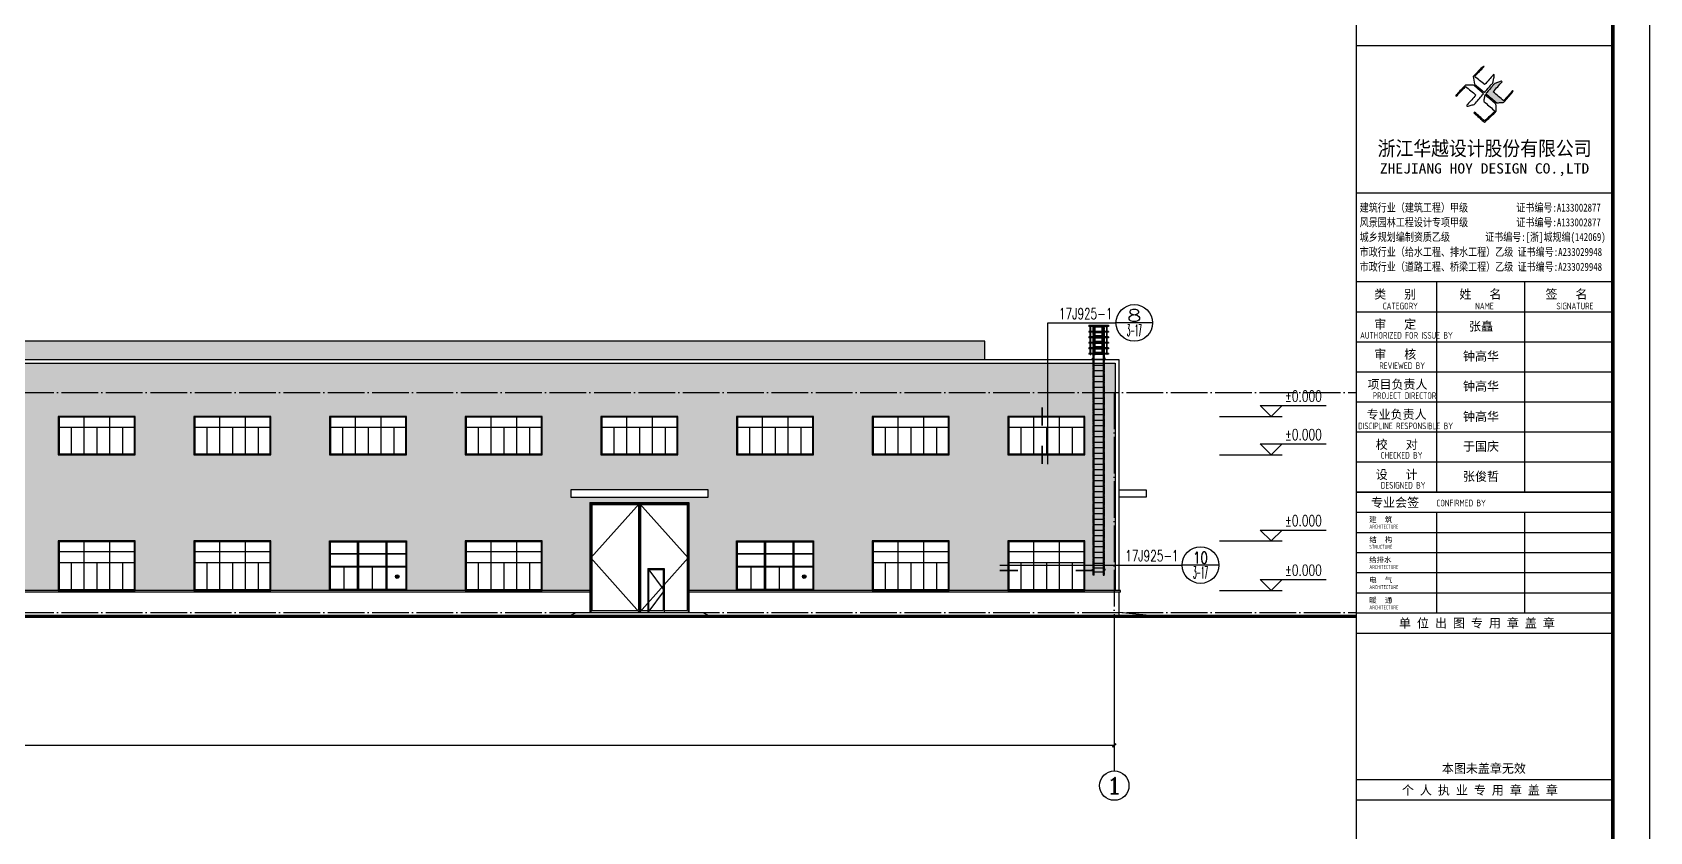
# Model space of a CAD drawing. Extents: x 13898408 to 14113608, y -853943 to -68012.
# Drawn here: x 14020392 to 14108608, y -667817 to -624198 of the extents above; entities that cross this region are included whole.
import ezdxf
from ezdxf.enums import TextEntityAlignment as Align

# ---------------------------------------------------------------- set-up
doc = ezdxf.new("R2010")
doc.units = 0
doc.header["$LTSCALE"] = 1000
doc.header["$MEASUREMENT"] = 0
doc.linetypes.add('DASHED', pattern=[0.75, 0.5, -0.25])
doc.linetypes.add('DOTE', pattern=[2.42, 2, -0.2, 0.02, -0.2])
for name, color, linetype in [('AXIS', 3, 'Continuous'), ('AXIS_TEXT', 7, 'Continuous'), ('DIM_IDEN', 3, 'Continuous'), ('DOTE', 1, 'DOTE'), ('PUB_DIM', 3, 'Continuous'), ('PUB_TEXT', 7, 'Continuous'), ('PUB_TITLE', 4, 'Continuous'), ('TK', 4, 'Continuous'), ('WINDOW', 4, 'Continuous'), ('填充', 251, 'Continuous')]:
    doc.layers.add(name, color=color, linetype=linetype)
doc.styles.add('-宋体', font='', dxfattribs={"width": 0.8})
doc.styles.add('_TCH_AXIS', font='COMPLEX', dxfattribs={"bigfont": 'GBCBIG'})
doc.styles.add('_TCH_DIM', font='SIMPLEX', dxfattribs={"bigfont": 'GBCBIG'})
doc.styles.add('_TCH_DIM_T3', font='SIMPLEX', dxfattribs={"width": 0.705882, "bigfont": 'GBCBIG'})
doc.styles.add('_TCH_LABEL', font='COMPLEX', dxfattribs={"bigfont": 'GBCBIG'})
doc.styles.add('COMPLEX', font='COMPLEX')
doc.styles.add('HT', font='simhei.ttf', dxfattribs={"width": 0.8})
doc.styles.add('TSSD_REIN', font='tssdeng.shx', dxfattribs={"width": 0.7, "bigfont": 'tssdchn.shx'})
doc.styles.add('图签宋体', font='', dxfattribs={"height": 300})
doc.styles.add('图签黑体', font='simhei.ttf', dxfattribs={"height": 550})
doc.styles.get('-宋体').set_extended_font_data('SimSun')
doc.styles.get('图签宋体').set_extended_font_data('NSimSun')
doc.dimstyles.new('_TCH_ARCH&&200', dxfattribs={"dimtxt": 595, "dimasz": 200, "dimexe": 500, "dimexo": 600, "dimgap": 252.5, "dimtad": 1, "dimdec": 0, "dimzin": 0, "dimdsep": 46, "dimtxsty": '_TCH_DIM_T3', "dimblk": 'ARCHTICK', "dimcen": 0.09, "dimclrt": 7, "dimazin": 2, "dimtfac": 1, "dimtdec": 0, "dimtix": 1, "dimtmove": 2, "dimatfit": 3, "dimfxl": 0, "dimtolj": 1, "dimtzin": 0, "dimarcsym": 0})

# ---------------------------------------------------------------- blocks, each defined once
blk = doc.blocks.new('A$C6FA958B4')
for p, q in [((-474, 38771), (4926, 38771)), ((-474, 38771), (-474, 32771)), ((4926, 38771), (4926, 32771))]:
    blk.add_line(p, q)
at = {"color": 4}
for p, q in [((-424, 38721), (4876, 38721)), ((-424, 38721), (-424, 32771)), ((-374, 38671), (2176, 38671)), ((-374, 38671), (-374, 32871)), ((2176, 38671), (2176, 32871)), ((2226, 38721), (2226, 32771)), ((2276, 38671), (2276, 35171)), ((2276, 38671), (4826, 38671)), ((4826, 38671), (4826, 32871)), ((4876, 38721), (4876, 32771)), ((2276, 35171), (2276, 32871)), ((2676, 35171), (3576, 35171)), ((2676, 35171), (2676, 32771)), ((2726, 35121), (3526, 35121)), ((2726, 35121), (2726, 32871)), ((3526, 35121), (3526, 32871)), ((3576, 35171), (3576, 32771)), ((-1224, 32771), (5676, 32771)), ((-374, 32871), (2176, 32871)), ((2276, 32871), (2676, 32871)), ((2726, 32871), (3226, 32871)), ((3226, 32871), (3526, 32871)), ((3576, 32871), (4826, 32871))]:
    blk.add_line(p, q, dxfattribs=at)
at = {"ltscale": 0.5}
blk.add_lwpolyline([(-1524, 39071), (5976, 39071), (5976, 39471), (-1524, 39471)], close=True, dxfattribs=at)
at = {"color": 4}
for points in [[(2226, 38721), (-424, 35746), (2226, 32771), (4876, 35746), (2226, 38721)], [(2676, 35171), (3576, 33971), (2676, 32771)]]:
    blk.add_lwpolyline(points, dxfattribs=at)
blk.add_lwpolyline([(-1524, 32621), (-1224, 32771), (5676, 32771), (5976, 32621)])
blk = doc.blocks.new('1111')
blk.add_lwpolyline([(-4200, 0), (0, 0), (0, -2700), (-4200, -2700)], close=True)
at = {"layer": 'WINDOW'}
for p, q in [((-4150, -600), (-50, -600)), ((-2800, -50), (-2800, -2650)), ((-1400, -50), (-1400, -2650)), ((-4150, -1200), (-50, -1200)), ((-3500, -1200), (-3500, -2650)), ((-2100, -1200), (-2100, -2650)), ((-700, -1200), (-700, -2650))]:
    blk.add_line(p, q, dxfattribs=at)
blk.add_lwpolyline([(-4150, -50), (-50, -50), (-50, -2650), (-4150, -2650)], close=True, dxfattribs=at)
blk = doc.blocks.new('222222')
blk.add_lwpolyline([(-4200, 0), (0, 0), (0, -2100), (-4200, -2100)], close=True)
at = {"layer": 'WINDOW'}
for p, q in [((-4150, -600), (-50, -600)), ((-3500, -600), (-3500, -2050)), ((-2800, -50), (-2800, -2050)), ((-2100, -600), (-2100, -2050)), ((-1400, -50), (-1400, -2050)), ((-700, -600), (-700, -2050))]:
    blk.add_line(p, q, dxfattribs=at)
blk.add_lwpolyline([(-4150, -50), (-50, -50), (-50, -2050), (-4150, -2050)], close=True, dxfattribs=at)
blk = doc.blocks.new('ewrtetretwet')
for p, q in [((13317798, -639983), (13318865, -639983)), ((13317798, -639983), (13317798, -640040)), ((13318865, -640040), (13317798, -640040)), ((13318865, -640315), (13317798, -640315)), ((13317798, -640315), (13317798, -640365)), ((13318865, -640365), (13317798, -640365)), ((13317867, -640315), (13317867, -640040)), ((13317867, -640615), (13317867, -640365)), ((13317897, -640315), (13317897, -640040)), ((13317897, -640615), (13317897, -640365)), ((13318024, -639983), (13318024, -641651)), ((13318081, -641651), (13318081, -639983)), ((13318113, -640315), (13318113, -640040)), ((13318113, -640615), (13318113, -640365)), ((13318143, -640315), (13318143, -640040)), ((13318143, -640615), (13318143, -640365)), ((13318520, -640315), (13318520, -640040)), ((13318520, -640615), (13318520, -640365)), ((13318550, -640315), (13318550, -640040)), ((13318550, -640615), (13318550, -640365)), ((13318581, -639983), (13318581, -641651)), ((13318638, -641651), (13318638, -639983)), ((13318766, -640315), (13318766, -640040)), ((13318766, -640615), (13318766, -640365)), ((13318796, -640315), (13318796, -640040)), ((13318796, -640615), (13318796, -640365)), ((13318865, -639983), (13318865, -640040)), ((13318865, -640315), (13318865, -640365)), ((13318865, -640615), (13317798, -640615)), ((13317798, -640615), (13317798, -640665)), ((13318865, -640665), (13317798, -640665)), ((13318865, -640915), (13317798, -640915)), ((13317798, -640915), (13317798, -640965)), ((13318865, -640965), (13317798, -640965)), ((13318865, -641215), (13317798, -641215)), ((13317798, -641215), (13317798, -641265)), ((13318865, -641265), (13317798, -641265)), ((13317867, -640915), (13317867, -640665)), ((13317867, -641215), (13317867, -640965)), ((13317867, -641515), (13317867, -641265)), ((13317897, -640915), (13317897, -640665)), ((13317897, -641215), (13317897, -640965)), ((13317897, -641515), (13317897, -641265)), ((13318113, -640915), (13318113, -640665)), ((13318113, -641215), (13318113, -640965)), ((13318113, -641515), (13318113, -641265)), ((13318143, -640915), (13318143, -640665)), ((13318143, -641215), (13318143, -640965)), ((13318143, -641515), (13318143, -641265)), ((13318520, -640915), (13318520, -640665)), ((13318520, -641215), (13318520, -640965)), ((13318520, -641515), (13318520, -641265)), ((13318550, -640915), (13318550, -640665)), ((13318550, -641215), (13318550, -640965)), ((13318550, -641515), (13318550, -641265)), ((13318766, -640915), (13318766, -640665)), ((13318766, -641215), (13318766, -640965)), ((13318766, -641515), (13318766, -641265)), ((13318796, -640915), (13318796, -640665)), ((13318796, -641215), (13318796, -640965)), ((13318796, -641515), (13318796, -641265)), ((13318865, -640615), (13318865, -640665)), ((13318865, -640915), (13318865, -640965)), ((13318865, -641215), (13318865, -641265)), ((13318865, -641515), (13317798, -641515)), ((13317798, -641515), (13317798, -641565)), ((13318865, -641565), (13317798, -641565)), ((13317867, -641583), (13317867, -641565)), ((13317867, -641583), (13317897, -641583)), ((13317897, -641583), (13317897, -641565)), ((13318024, -641651), (13318024, -653613)), ((13318081, -653614), (13318081, -641651)), ((13318113, -641583), (13318113, -641565)), ((13318113, -641583), (13318143, -641583)), ((13318143, -641583), (13318143, -641565)), ((13318520, -641583), (13318520, -641565)), ((13318550, -641583), (13318520, -641583)), ((13318550, -641583), (13318550, -641565)), ((13318581, -641651), (13318581, -653614)), ((13318638, -653613), (13318638, -641651)), ((13318766, -641583), (13318766, -641565)), ((13318796, -641583), (13318766, -641583)), ((13318796, -641583), (13318796, -641565)), ((13318865, -641515), (13318865, -641565)), ((13318081, -653614), (13318025, -653614)), ((13318581, -653614), (13318637, -653614))]:
    blk.add_line(p, q)
at = {"linetype": 'DASHED', "ltscale": 0.1}
for p, q in [((13317798, -639990), (13318865, -639990)), ((13318024, -640365), (13318024, -640615)), ((13318031, -641651), (13318031, -639983)), ((13318031, -640365), (13318031, -640615)), ((13318081, -640365), (13318081, -640615)), ((13318581, -640365), (13318581, -640615)), ((13318631, -639983), (13318631, -641651)), ((13318631, -640365), (13318631, -640615)), ((13318638, -640615), (13318638, -640365)), ((13318024, -640665), (13318024, -640915)), ((13318024, -640965), (13318024, -641215)), ((13318024, -641265), (13318024, -641515)), ((13318031, -640665), (13318031, -640915)), ((13318031, -640965), (13318031, -641215)), ((13318031, -641265), (13318031, -641515)), ((13318081, -640665), (13318081, -640915)), ((13318081, -640965), (13318081, -641215)), ((13318081, -641265), (13318081, -641515)), ((13318581, -640665), (13318581, -640915)), ((13318581, -640965), (13318581, -641215)), ((13318581, -641265), (13318581, -641515)), ((13318631, -640665), (13318631, -640915)), ((13318631, -640965), (13318631, -641215)), ((13318631, -641265), (13318631, -641515)), ((13318638, -640915), (13318638, -640665)), ((13318638, -641215), (13318638, -640965)), ((13318638, -641515), (13318638, -641265)), ((13318031, -653614), (13318031, -641651)), ((13318631, -641651), (13318631, -653614))]:
    blk.add_line(p, q, dxfattribs=at)
for points in [[(13317964, -640034), (13318007, -640034), (13318007, -640104)], [(13318581, -640084), (13318081, -640084)], [(13318581, -640384), (13318081, -640384)], [(13318697, -640034), (13318654, -640034), (13318654, -640104)], [(13318113, -640565), (13318081, -640565)], [(13318581, -640684), (13318081, -640684)], [(13318113, -640865), (13318081, -640865)], [(13318581, -640984), (13318081, -640984)], [(13318113, -641165), (13318081, -641165)], [(13318581, -641284), (13318081, -641284)], [(13318581, -640565), (13318550, -640565)], [(13318581, -640865), (13318550, -640865)], [(13318581, -641165), (13318550, -641165)], [(13317964, -641802), (13318007, -641802), (13318007, -641872)], [(13318113, -641465), (13318081, -641465)], [(13318581, -641584), (13318081, -641584)], [(13318581, -641584), (13318081, -641584)], [(13318581, -641852), (13318081, -641852)], [(13318581, -642172), (13318081, -642172)], [(13318581, -641465), (13318550, -641465)], [(13318697, -641802), (13318654, -641802), (13318654, -641872)], [(13318581, -642472), (13318081, -642472)], [(13318581, -642772), (13318081, -642772)], [(13318581, -643072), (13318081, -643072)], [(13318581, -643372), (13318081, -643372)], [(13318581, -643672), (13318081, -643672)], [(13318581, -643972), (13318081, -643972)], [(13318581, -644272), (13318081, -644272)], [(13318581, -644572), (13318081, -644572)], [(13318581, -644872), (13318081, -644872)], [(13318581, -645172), (13318081, -645172)], [(13318581, -645472), (13318081, -645472)], [(13318581, -645772), (13318081, -645772)], [(13318581, -646072), (13318081, -646072)], [(13318581, -646372), (13318081, -646372)], [(13318581, -646672), (13318081, -646672)], [(13318581, -646972), (13318081, -646972)], [(13318581, -647272), (13318081, -647272)], [(13318581, -647572), (13318081, -647572)], [(13318581, -647872), (13318081, -647872)], [(13318581, -648172), (13318081, -648172)], [(13318581, -648472), (13318081, -648472)], [(13318581, -648772), (13318081, -648772)], [(13318581, -649072), (13318081, -649072)], [(13318581, -649372), (13318081, -649372)], [(13318581, -649672), (13318081, -649672)], [(13318581, -649972), (13318081, -649972)], [(13318581, -650272), (13318081, -650272)], [(13318581, -650572), (13318081, -650572)], [(13318581, -650872), (13318081, -650872)], [(13318581, -651172), (13318081, -651172)], [(13318581, -651472), (13318081, -651472)], [(13318581, -651772), (13318081, -651772)], [(13318581, -652072), (13318081, -652072)], [(13318581, -652372), (13318081, -652372)], [(13318581, -652672), (13318081, -652672)], [(13317964, -653315), (13318007, -653315), (13318007, -653385)], [(13318581, -652972), (13318081, -652972)], [(13318581, -653231), (13318081, -653231)], [(13318581, -653452), (13318081, -653452)], [(13318697, -653315), (13318654, -653315), (13318654, -653385)]]:
    blk.add_lwpolyline(points)
for points in [[(13318520, -640565), (13318143, -640565)], [(13318520, -640865), (13318143, -640865)], [(13318520, -641165), (13318143, -641165)], [(13318520, -641465), (13318143, -641465)]]:
    blk.add_lwpolyline(points, dxfattribs=at)
for centre, start, end in [((13318025, -653613), 180, 270), ((13318637, -653613), 270, 0)]:
    blk.add_arc(centre, 1, start, end)
blk = doc.blocks.new('A$C053D6479')
at = {"layer": 'PUB_TITLE'}
h = blk.add_hatch(color=256, dxfattribs=at)
h.dxf.hatch_style = 1
edge = h.paths.add_edge_path()
edge.add_spline(control_points=[(1026, 827), (1105, 920), (1188, 1008), (1266, 1102)], knot_values=[13, 13, 13, 13, 14, 14, 14, 14], degree=3, periodic=0)
edge.add_spline(control_points=[(1266, 1102), (1258, 1111), (1249, 1119), (1239, 1116)], knot_values=[12, 12, 12, 12, 13, 13, 13, 13], degree=3, periodic=0)
edge.add_spline(control_points=[(1239, 1116), (1210, 1107), (1179, 1092), (1144, 1077)], knot_values=[11, 11, 11, 11, 12, 12, 12, 12], degree=3, periodic=0)
edge.add_spline(control_points=[(1144, 1077), (1109, 1063), (1069, 1053), (1047, 1038)], knot_values=[10, 10, 10, 10, 11, 11, 11, 11], degree=3, periodic=0)
edge.add_spline(control_points=[(1047, 1038), (1028, 1026), (1007, 992), (991, 972)], knot_values=[9, 9, 9, 9, 10, 10, 10, 10], degree=3, periodic=0)
edge.add_spline(control_points=[(991, 972), (942, 913), (899, 868), (849, 810)], knot_values=[8, 8, 8, 8, 9, 9, 9, 9], degree=3, periodic=0)
edge.add_spline(control_points=[(849, 810), (842, 801), (822, 776), (822, 775)], knot_values=[7, 7, 7, 7, 8, 8, 8, 8], degree=3, periodic=0)
edge.add_spline(control_points=[(822, 775), (823, 771), (848, 752), (859, 744)], knot_values=[6, 6, 6, 6, 7, 7, 7, 7], degree=3, periodic=0)
edge.add_spline(control_points=[(859, 744), (949, 670), (1035, 592), (1122, 521)], knot_values=[5, 5, 5, 5, 6, 6, 6, 6], degree=3, periodic=0)
edge.add_spline(control_points=[(1122, 521), (1153, 527), (1185, 530), (1217, 533)], knot_values=[4, 4, 4, 4, 5, 5, 5, 5], degree=3, periodic=0)
edge.add_spline(control_points=[(1217, 533), (1246, 535), (1293, 532), (1316, 542)], knot_values=[3, 3, 3, 3, 4, 4, 4, 4], degree=3, periodic=0)
edge.add_spline(control_points=[(1316, 542), (1327, 547), (1338, 565), (1349, 579)], knot_values=[2, 2, 2, 2, 3, 3, 3, 3], degree=3, periodic=0)
edge.add_spline(control_points=[(1349, 579), (1423, 670), (1507, 759), (1572, 848)], knot_values=[1, 1, 1, 1, 2, 2, 2, 2], degree=3, periodic=0)
edge.add_spline(control_points=[(1572, 848), (1564, 852), (1561, 861), (1551, 862)], knot_values=[0, 0, 0, 0, 1, 1, 1, 1], degree=3, periodic=0)
edge.add_spline(control_points=[(1551, 862), (1469, 769), (1393, 671), (1310, 579)], knot_values=[15, 15, 15, 15, 16, 16, 16, 16], degree=3, periodic=0)
edge.add_spline(control_points=[(1310, 579), (1216, 662), (1118, 742), (1026, 827)], knot_values=[14, 14, 14, 14, 15, 15, 15, 15], degree=3, periodic=0)
at = {"layer": 'TK'}
for points, knots in [([(1031, 1298), (1066, 1286), (1054, 1262), (1045, 1224), (1036, 1188), (1031, 1158), (1024, 1121), (1020, 1104), (1017, 1085), (1012, 1071), (1004, 1052), (976, 1026), (956, 1003), (906, 946), (866, 899), (814, 839), (806, 829), (789, 806), (787, 806), (777, 804), (728, 856), (719, 864), (651, 922), (580, 978), (514, 1036), (509, 1106), (488, 1176), (479, 1247), (570, 1343), (663, 1436), (758, 1526), (764, 1523), (768, 1518), (774, 1515), (693, 1422), (599, 1343), (520, 1249), (607, 1171), (698, 1096), (789, 1021), (874, 1109), (950, 1206), (1031, 1298)], [0, 0, 0, 0, 1, 1, 1, 2, 2, 2, 3, 3, 3, 4, 4, 4, 5, 5, 5, 6, 6, 6, 7, 7, 7, 8, 8, 8, 9, 9, 9, 10, 10, 10, 11, 11, 11, 12, 12, 12, 13, 13, 13, 14, 14, 14, 14]), ([(555, 949), (624, 891), (699, 833), (760, 773), (689, 691), (614, 604), (539, 517), (529, 505), (516, 487), (506, 482), (492, 475), (469, 472), (452, 467), (416, 456), (383, 448), (342, 438), (323, 433), (297, 422), (293, 440), (291, 452), (313, 470), (322, 480), (400, 566), (477, 652), (553, 736), (460, 815), (366, 894), (270, 970), (183, 883), (101, 791), (16, 703), (-18, 714), (9, 735), (28, 755), (103, 838), (192, 930), (266, 1005), (319, 1009), (387, 1005), (442, 1007), (456, 1008), (472, 1011), (485, 1007), (507, 1000), (534, 967), (555, 949)], [0, 0, 0, 0, 1, 1, 1, 2, 2, 2, 3, 3, 3, 4, 4, 4, 5, 5, 5, 6, 6, 6, 7, 7, 7, 8, 8, 8, 9, 9, 9, 10, 10, 10, 11, 11, 11, 12, 12, 12, 13, 13, 13, 14, 14, 14, 15, 15, 15, 15]), ([(1551, 862), (1561, 861), (1564, 852), (1572, 848), (1507, 759), (1423, 670), (1349, 579), (1338, 565), (1327, 547), (1316, 542), (1293, 532), (1246, 535), (1217, 533), (1185, 530), (1153, 527), (1122, 521), (1035, 592), (949, 670), (859, 744), (848, 752), (823, 771), (822, 775), (822, 776), (842, 801), (849, 810), (899, 868), (942, 913), (991, 972), (1007, 992), (1028, 1026), (1047, 1038), (1069, 1053), (1109, 1063), (1144, 1077), (1179, 1092), (1210, 1107), (1239, 1116), (1249, 1119), (1258, 1111), (1266, 1102), (1188, 1008), (1105, 920), (1026, 827), (1118, 742), (1216, 662), (1310, 579), (1393, 671), (1469, 769), (1551, 862)], [0, 0, 0, 0, 1, 1, 1, 2, 2, 2, 3, 3, 3, 4, 4, 4, 5, 5, 5, 6, 6, 6, 7, 7, 7, 8, 8, 8, 9, 9, 9, 10, 10, 10, 11, 11, 11, 12, 12, 12, 13, 13, 13, 14, 14, 14, 15, 15, 15, 16, 16, 16, 16]), ([(1097, 490), (1100, 425), (1106, 361), (1107, 294), (1018, 207), (925, 121), (830, 33), (818, 21), (800, 0), (787, 0), (768, -1), (725, 49), (712, 60), (662, 103), (616, 143), (568, 186), (545, 207), (518, 224), (499, 250), (501, 259), (511, 261), (516, 267), (609, 192), (696, 111), (785, 33), (883, 118), (977, 208), (1070, 298), (992, 373), (892, 456), (803, 534), (791, 544), (768, 561), (766, 569), (761, 588), (776, 634), (780, 655), (785, 690), (788, 721), (795, 746), (897, 661), (998, 576), (1097, 490)], [0, 0, 0, 0, 1, 1, 1, 2, 2, 2, 3, 3, 3, 4, 4, 4, 5, 5, 5, 6, 6, 6, 7, 7, 7, 8, 8, 8, 9, 9, 9, 10, 10, 10, 11, 11, 11, 12, 12, 12, 13, 13, 13, 14, 14, 14, 14])]:
    blk.add_open_spline(points, degree=3, knots=knots, dxfattribs=at)
blk = doc.blocks.new('GeYuanFrame_68626334', base_point=(20.09, 4.53))
at = {"layer": 'PUB_TITLE'}
for points in [[(1013.09, 235.33), (1013.09, 292.73)], [(1037.09, 235.33), (1037.09, 292.73)], [(1013.09, 202.33), (1013.09, 229.83)], [(1037.09, 202.33), (1037.09, 229.83)]]:
    blk.add_lwpolyline(points, dxfattribs=at)
at = {"layer": 'TK'}
for p, q in [((991.09, 316.93), (1061.09, 316.93)), ((991.09, 284.53), (1061.09, 284.53)), ((991.09, 276.33), (1061.09, 276.33)), ((991.09, 268.13), (1061.09, 268.13)), ((991.09, 259.93), (1061.09, 259.93)), ((991.09, 251.73), (1061.09, 251.73)), ((991.09, 243.53), (1061.09, 243.53)), ((991.09, 235.33), (1061.09, 235.33)), ((991.09, 235.33), (1061.09, 235.33))]:
    blk.add_line(p, q, dxfattribs=at)
blk.add_lwpolyline([(20.09, 4.53), (20.09, 598.53), (1071.09, 598.53), (1071.09, 4.53)], close=True, dxfattribs=at)
at = {"layer": 'TK', "const_width": 1}
blk.add_lwpolyline([(45.09, 588.53), (1061.09, 588.53), (1061.09, 14.53), (45.09, 14.53)], close=True, dxfattribs=at)
at = {"layer": 'TK'}
for points, const_width in [([(991.09, 588.53), (991.09, 14.53)], 0.4), ([(991.09, 357.14), (1061.09, 357.14)], 0.35), ([(991.09, 292.73), (1061.09, 292.73)], 0.35), ([(991.09, 292.73), (1061.09, 292.73)], 0.35), ([(991.09, 235.33), (1061.09, 235.33)], 0.35), ([(991.09, 202.33), (1061.09, 202.33)], 0.35), ([(991.09, 156.83), (1061.09, 156.83)], 0.35)]:
    blk.add_lwpolyline(points, dxfattribs=dict(at, const_width=const_width))
for points in [[(991.09, 292.73), (1061.09, 292.73)], [(991.09, 235.33), (1061.09, 235.33)], [(991.09, 229.83), (1061.09, 229.83)], [(991.09, 224.33), (1061.09, 224.33)], [(991.09, 218.83), (1061.09, 218.83)], [(991.09, 213.33), (1061.09, 213.33)], [(991.09, 207.83), (1061.09, 207.83)], [(991.09, 202.33), (1061.09, 202.33)], [(991.09, 196.83), (1061.09, 196.83)], [(991.09, 151.33), (1061.09, 151.33)]]:
    blk.add_lwpolyline(points, dxfattribs=at)
at = {"layer": 'PUB_TITLE', "xscale": 0.01000000000021828, "yscale": 0.01000000000021828, "zscale": 0.01}
blk.add_blockref('A$C053D6479', (1018.19, 336.27), dxfattribs=at)
at = {"layer": 'TK'}
for s, height, style, width, p in [('浙江华越设计股份有限公司', 3.96, 'HT', 0.9, (1026.07, 329.16)), ('ZHEJIANG HOY DESIGN CO.,LTD', 2.8, '图签黑体', 1.11, (1026.06, 323.29))]:
    blk.add_text(s, height=height, dxfattribs=dict(at, style=style, width=width)).set_placement(p, align=Align.MIDDLE)
for s, height, style, width, p in [('建筑行业（建筑工程）甲级           证书编号:A133002877', 2.2, '-宋体', 0.8, (992, 311.83)), ('风景园林工程设计专项甲级           证书编号:A133002877', 2.2, '-宋体', 0.8, (992, 307.81)), ('城乡规划编制资质乙级        证书编号:[浙]城规编(142069)', 2.2, '-宋体', 0.8, (992, 303.82)), ('市政行业（给水工程、排水工程）乙级 证书编号:A233029948', 2.2, '-宋体', 0.8, (992, 299.74)), ('市政行业（道路工程、桥梁工程）乙级 证书编号:A233029948', 2.2, '-宋体', 0.8, (992, 295.69)), ('CATEGORY', 1.8, 'TSSD_REIN', 0.7, (998.32, 285.17)), ('NAME', 1.8, 'TSSD_REIN', 0.7, (1023.51, 285.17)), ('SIGNATURE', 1.8, 'TSSD_REIN', 0.7, (1045.66, 285.17)), ('AUTHORIZED FOR ISSUE BY', 1.8, 'TSSD_REIN', 0.7, (992.12, 277.17)), ('REVIEWED BY', 1.8, 'TSSD_REIN', 0.7, (997.36, 268.91)), ('PROJECT DIRECTOR', 1.8, 'TSSD_REIN', 0.7, (995.55, 260.74)), ('DISCIPLINE RESPONSIBLE BY', 1.8, 'TSSD_REIN', 0.7, (991.57, 252.48)), ('CHECKED BY', 1.8, 'TSSD_REIN', 0.7, (997.75, 244.44)), ('DESIGNED BY', 1.8, 'TSSD_REIN', 0.7, (997.76, 236.27)), ('CONFIRMED BY', 1.8, 'TSSD_REIN', 0.7, (1012.94, 231.42)), ('ARCHITECTURE', 1.08, 'TSSD_REIN', 0.7, (994.65, 225.34)), ('STRUCTURE', 1.08, 'TSSD_REIN', 0.7, (994.65, 219.84)), ('ARCHITECTURE', 1.08, 'TSSD_REIN', 0.7, (994.65, 214.34)), ('ARCHITECTURE', 1.08, 'TSSD_REIN', 0.7, (994.65, 208.84)), ('ARCHITECTURE', 1.08, 'TSSD_REIN', 0.7, (994.65, 203.34))]:
    blk.add_text(s, height=height, dxfattribs=dict(at, style=style, width=width)).set_placement(p)
at = {"layer": 'TK', "style": '图签宋体'}
for s, height, p in [('类   别', 2.4, (995.97, 288.09)), ('姓   名', 2.4, (1019.2, 288.09)), ('签   名', 2.4, (1042.68, 288.09)), ('审   定', 2.4, (995.97, 279.89)), ('审   核', 2.4, (995.97, 271.69)), ('项目负责人', 2.4, (994.13, 263.49)), ('专业负责人', 2.4, (993.89, 255.29)), ('校   对', 2.4, (996.38, 247.09)), ('设   计', 2.4, (996.36, 238.89)), ('专业会签', 2.4, (995.12, 231.24)), ('建  筑', 1.44, (994.61, 227.11)), ('结  构', 1.44, (994.61, 221.61)), ('给排水', 1.44, (994.61, 216.11)), ('电  气', 1.44, (994.61, 210.61)), ('暖  通', 1.44, (994.61, 205.11)), ('单 位 出 图 专 用 章 盖 章', 2.4, (1002.72, 198.35)), ('本图未盖章无效', 2.4, (1014.43, 158.7)), ('个 人 执 业 专 用 章 盖 章', 2.4, (1003.52, 152.77))]:
    blk.add_text(s, height=height, dxfattribs=at).set_placement(p)
at = {"layer": 'TK', "char_height": 2.4, "width": 24, "attachment_point": 5, "style": '图签宋体'}
for s, insert in [('张矗', (1025.09, 280.4)), ('钟高华', (1025.09, 272.23)), ('钟高华', (1025.09, 264.03)), ('钟高华', (1025.09, 255.76)), ('于国庆', (1025.09, 247.63)), ('张俊哲', (1025.09, 239.43))]:
    blk.add_mtext(s, dxfattribs=dict(at, insert=insert))
blk = doc.blocks.new('_AXISO')
blk.add_circle((0, 0), 0.5)
at = {"layer": 'AXIS_TEXT', "style": 'COMPLEX', "width": 1.041667}
blk.add_attdef('A', text='', height=0.56, dxfattribs=at).set_placement((-0.25, -0.28), (0.25, -0.28), align=Align.FIT)
blk = doc.blocks.new('_ArchTick')
at = {"color": 0, "linetype": 'ByBlock', "const_width": 0.4}
blk.add_lwpolyline([(-0.5, -0.5), (0.5, 0.5)], dxfattribs=at)
blk = doc.blocks.new('*D146')
at = {"layer": 'AXIS', "color": 0, "lineweight": -2}
for p, q in [((13916608, -657105), (13916608, -663605)), ((14079408, -657105), (14079408, -663605)), ((13916608, -663105), (14079408, -663105))]:
    blk.add_line(p, q, dxfattribs=at)
at = {"layer": 'Defpoints', "color": 0}
for p in [(13916608, -656505), (14079408, -656505), (14079408, -663105)]:
    blk.add_point(p, dxfattribs=at)
at = {"layer": 'AXIS', "color": 0, "lineweight": -2, "xscale": 200, "yscale": 200, "zscale": 200, "rotation": 180}
blk.add_blockref('_ArchTick', (13916608, -663105), dxfattribs=at)
at = {"layer": 'AXIS', "color": 0, "lineweight": -2, "xscale": 200, "yscale": 200, "zscale": 200}
blk.add_blockref('_ArchTick', (14079408, -663105), dxfattribs=at)
at = {"layer": 'AXIS', "color": 7, "insert": (13998008, -662555), "char_height": 595, "attachment_point": 5, "style": '_TCH_DIM_T3'}
blk.add_mtext('\\A1;162800', dxfattribs=at)

msp = doc.modelspace()

# ---------------------------------------------------------------- hatches: boundary and pattern name
for points in [[(14040395.5, -653892.9, 1), (14040195.5, -653892.9, 1)], [(14062595.5, -653892.9, 1), (14062395.5, -653892.9, 1)]]:
    msp.add_hatch(color=1).paths.add_polyline_path(points)
at = {"layer": '填充'}
h = msp.add_hatch(dxfattribs=at)
h.set_pattern_fill('ANSI33,_O', color=251, scale=200, angle=45)
h.set_pattern_definition([(90, (0, 0), (-635, 6e-14), []), (90, (317.5, 317.5), (-635, 6e-14), [317.5, -158.75])])
h.paths.add_polyline_path([(13999008, -649855.4), (14004408, -649855.4), (14004408, -654655.4), (14007008, -654655.4), (14007008, -651955.4), (14011208, -651955.4), (14011208, -654655.4), (14014408, -654655.4), (14014408, -651955.4), (14018608, -651955.4), (14018608, -654655.4), (14021808, -654655.4), (14021808, -651955.4), (14026008, -651955.4), (14026008, -654655.4), (14029208, -654655.4), (14029208, -651955.4), (14033408, -651955.4), (14033408, -654655.4), (14036608, -654655.4), (14036608, -651955.4), (14040808, -651955.4), (14040808, -654655.4), (14044008, -654655.4), (14044008, -651955.4), (14048208, -651955.4), (14048208, -654655.4), (14050808, -654655.4), (14050808, -649855.4), (14056208, -649855.4), (14056208, -654655.4), (14058808, -654655.4), (14058808, -651955.4), (14063008, -651955.4), (14063008, -654655.4), (14066208, -654655.4), (14066208, -651955.4), (14070408, -651955.4), (14070408, -654655.4), (14073608, -654655.4), (14073608, -651955.4), (14077808, -651955.4), (14077808, -654655.4), (14079448, -654655.4), (14079448, -642255.4), (13916568, -642255.4), (13916568, -654655.4), (13918208, -654655.4), (13918208, -651955.4), (13922408, -651955.4), (13922408, -654655.4), (13925608, -654655.4), (13925608, -651955.4), (13929808, -651955.4), (13929808, -654655.4), (13933008, -654655.4), (13933008, -651955.4), (13937208, -651955.4), (13937208, -654655.4), (13939808, -654655.4), (13939808, -649855.4), (13945208, -649855.4), (13945208, -654655.4), (13947808, -654655.4), (13947808, -651955.4), (13952008, -651955.4), (13952008, -654655.4), (13955208, -654655.4), (13955208, -651955.4), (13959408, -651955.4), (13959408, -654655.4), (13962608, -654655.4), (13962608, -651955.4), (13966808, -651955.4), (13966808, -654655.4), (13970008, -654655.4), (13970008, -651955.4), (13974208, -651955.4), (13974208, -654655.4), (13977408, -654655.4), (13977408, -651955.4), (13981608, -651955.4), (13981608, -654655.4), (13984808, -654655.4), (13984808, -651955.4), (13989008, -651955.4), (13989008, -654655.4), (13992208, -654655.4), (13992208, -651955.4), (13996408, -651955.4), (13996408, -654655.4), (13999008, -654655.4)])
h.paths.add_polyline_path([(13989008, -647255.4), (13984808, -647255.4), (13984808, -645155.4), (13989008, -645155.4)], flags=16)
h.paths.add_polyline_path([(13992208, -647255.4), (13992208, -645155.4), (13996408, -645155.4), (13996408, -647255.4)], flags=16)
h.paths.add_polyline_path([(13989921, -644495.4, -1), (13989921, -644415.4, -1)], flags=16)
h.paths.add_polyline_path([(13997958, -649555.4), (13997958, -649155.4), (14005458, -649155.4), (14005458, -649555.4)], flags=16)
h.paths.add_polyline_path([(13981608, -647255.4), (13977408, -647255.4), (13977408, -645155.4), (13981608, -645155.4)], flags=16)
h.paths.add_polyline_path([(13999608, -647255.4), (13999608, -645155.4), (14003808, -645155.4), (14003808, -647255.4)], flags=16)
h.paths.add_polyline_path([(13974208, -647255.4), (13970008, -647255.4), (13970008, -645155.4), (13974208, -645155.4)], flags=16)
h.paths.add_polyline_path([(14007008, -647255.4), (14007008, -645155.4), (14011208, -645155.4), (14011208, -647255.4)], flags=16)
h.paths.add_polyline_path([(13966808, -647255.4), (13962608, -647255.4), (13962608, -645155.4), (13966808, -645155.4)], flags=16)
h.paths.add_polyline_path([(14014408, -647255.4), (14014408, -645155.4), (14018608, -645155.4), (14018608, -647255.4)], flags=16)
h.paths.add_polyline_path([(13959408, -647255.4), (13955208, -647255.4), (13955208, -645155.4), (13959408, -645155.4)], flags=16)
h.paths.add_polyline_path([(14021808, -647255.4), (14021808, -645155.4), (14026008, -645155.4), (14026008, -647255.4)], flags=16)
h.paths.add_polyline_path([(13952008, -647255.4), (13947808, -647255.4), (13947808, -645155.4), (13952008, -645155.4)], flags=16)
h.paths.add_polyline_path([(14029208, -647255.4), (14029208, -645155.4), (14033408, -645155.4), (14033408, -647255.4)], flags=16)
h.paths.add_polyline_path([(13946258, -649555.4), (13938758, -649555.4), (13938758, -649155.4), (13946258, -649155.4)], flags=16)
h.paths.add_polyline_path([(13944608, -647255.4), (13940408, -647255.4), (13940408, -645155.4), (13944608, -645155.4)], flags=16)
h.paths.add_polyline_path([(14036608, -647255.4), (14036608, -645155.4), (14040808, -645155.4), (14040808, -647255.4)], flags=16)
h.paths.add_polyline_path([(13937208, -647255.4), (13933008, -647255.4), (13933008, -645155.4), (13937208, -645155.4)], flags=16)
h.paths.add_polyline_path([(14044008, -647255.4), (14044008, -645155.4), (14048208, -645155.4), (14048208, -647255.4)], flags=16)
h.paths.add_polyline_path([(14049758, -649555.4), (14049758, -649155.4), (14057258, -649155.4), (14057258, -649555.4)], flags=16)
h.paths.add_polyline_path([(13929808, -647255.4), (13925608, -647255.4), (13925608, -645155.4), (13929808, -645155.4)], flags=16)
h.paths.add_polyline_path([(14051408, -647255.4), (14051408, -645155.4), (14055608, -645155.4), (14055608, -647255.4)], flags=16)
h.paths.add_polyline_path([(13922408, -647255.4), (13918208, -647255.4), (13918208, -645155.4), (13922408, -645155.4)], flags=16)
h.paths.add_polyline_path([(14058808, -647255.4), (14058808, -645155.4), (14063008, -645155.4), (14063008, -647255.4)], flags=16)
h.paths.add_polyline_path([(14066208, -647255.4), (14066208, -645155.4), (14070408, -645155.4), (14070408, -647255.4)], flags=16)
h.paths.add_polyline_path([(14073608, -647255.4), (14073608, -645155.4), (14077808, -645155.4), (14077808, -647255.4)], flags=16)
h.paths.add_polyline_path([(14072338, -641055.4), (13989921, -641055.4), (13989921, -642055.4), (14072338, -642055.4)])
h.paths.add_polyline_path([(13989921, -641055.4), (13923678, -641055.4), (13923678, -642055.4), (13989921, -642055.4)])

# ---------------------------------------------------------------- linework, layer by layer
at = {"ltscale": 0.5}
for p, q in [((14050808, -654655.4), (14004408, -654655.4)), ((14050808, -654755.4), (14004408, -654755.4)), ((14079748, -654655.4), (14056208, -654655.4)), ((14079748, -654755.4), (14056208, -654755.4)), ((14079748, -654755.4), (14079748, -654655.4)), ((13903408, -656005.4), (14092608, -656005.4)), ((13903408, -656105.4), (14092608, -656105.4)), ((14081148, -656005.4), (14079648, -655855.4))]:
    msp.add_line(p, q, dxfattribs=at)
for points in [[(14072338, -642055.4), (14072338, -641055.4), (13923678, -641055.4), (13923678, -642055.4)], [(13916368, -654655.4), (13916368, -642055.4), (14079648, -642055.4), (14079648, -654655.4)], [(13916568, -654655.4), (13916568, -642255.4), (14079448, -642255.4), (14079448, -654655.4)], [(14079648, -649155.4), (14081148, -649155.4), (14081148, -649555.4), (14079648, -649555.4)], [(14079648, -654755.4), (14079648, -656005.4)]]:
    msp.add_lwpolyline(points, dxfattribs=at)
at = {"ltscale": 0.5, "const_width": 100}
msp.add_lwpolyline([(13903408, -656055.4), (14092608, -656055.4)], dxfattribs=at)
at = {"color": 1}
for centre in [(14040295.5, -653892.9), (14062495.5, -653892.9)]:
    msp.add_circle(centre, 100, dxfattribs=at)
at = {"layer": 'AXIS'}
msp.add_line((14079408, -656505.4), (14079408, -664505.4), dxfattribs=at)
at = {"layer": 'DIM_IDEN'}
for p, q in [((14075774.3, -640055.4), (14079498, -640055.4)), ((14075774.3, -647755.4), (14075774.3, -640055.4)), ((14081498, -640055.4), (14079498, -640055.4)), ((14073158, -653268.9), (14079714.5, -653268.9)), ((14079714.5, -653268.9), (14083108, -653268.9)), ((14085108, -653268.9), (14083108, -653268.9))]:
    msp.add_line(p, q, dxfattribs=at)
at = {"layer": 'DIM_IDEN', "const_width": 100}
for points in [[(14075474.3, -645655.4), (14075474.3, -644655.4)], [(14075474.3, -647755.4), (14075474.3, -646755.4)], [(14073158, -653568.9), (14074158, -653568.9)], [(14077308, -653568.9), (14078308, -653568.9)]]:
    msp.add_lwpolyline(points, dxfattribs=at)
at = {"layer": 'DIM_IDEN'}
for centre in [(14080498, -640055.4), (14084108, -653268.9)]:
    msp.add_circle(centre, 1000, dxfattribs=at)
at = {"layer": 'DOTE'}
for p, q in [((13903408, -643855.4), (14092608, -643855.4)), ((14079408, -643855.4), (14079408, -656505.4)), ((13903408, -655855.4), (14092608, -655855.4))]:
    msp.add_line(p, q, dxfattribs=at)
at = {"layer": 'PUB_DIM'}
for p, q in [((14087963, -645155.4), (14087363, -644555.4)), ((14087363, -644555.4), (14090963, -644555.4)), ((14087963, -645155.4), (14088563, -644555.4)), ((14085148, -645155.4), (14088563, -645155.4)), ((14085148, -647255.4), (14088563, -647255.4)), ((14087963, -647255.4), (14087363, -646655.4)), ((14087363, -646655.4), (14090963, -646655.4)), ((14087963, -647255.4), (14088563, -646655.4)), ((14087963, -651955.4), (14087363, -651355.4)), ((14087363, -651355.4), (14090963, -651355.4)), ((14087963, -651955.4), (14088563, -651355.4)), ((14085148, -651955.4), (14088563, -651955.4)), ((14087963, -654655.4), (14087363, -654055.4)), ((14087363, -654055.4), (14090963, -654055.4)), ((14087963, -654655.4), (14088563, -654055.4)), ((14085148, -654655.4), (14088563, -654655.4))]:
    msp.add_line(p, q, dxfattribs=at)
at = {"layer": 'WINDOW'}
for p, q in [((14037383, -653380.4), (14037383, -654605.4)), ((14038933, -653380.4), (14038933, -654605.4)), ((14059583, -653380.4), (14059583, -654605.4)), ((14061133, -653380.4), (14061133, -654605.4))]:
    msp.add_line(p, q, dxfattribs=at)
for points in [[(14036608, -651955.4), (14040808, -651955.4), (14040808, -654655.4), (14036608, -654655.4)], [(14036658, -652005.4), (14040758, -652005.4), (14040758, -654605.4), (14036658, -654605.4)], [(14040758, -652680.4), (14036658, -652680.4), (14036658, -652630.4), (14040758, -652630.4)], [(14038133, -652005.4), (14038183, -652005.4), (14038183, -654605.4), (14038133, -654605.4)], [(14039683, -652005.4), (14039733, -652005.4), (14039733, -654605.4), (14039683, -654605.4)], [(14058808, -651955.4), (14063008, -651955.4), (14063008, -654655.4), (14058808, -654655.4)], [(14058858, -652005.4), (14062958, -652005.4), (14062958, -654605.4), (14058858, -654605.4)], [(14062958, -652680.4), (14058858, -652680.4), (14058858, -652630.4), (14062958, -652630.4)], [(14060333, -652005.4), (14060383, -652005.4), (14060383, -654605.4), (14060333, -654605.4)], [(14061883, -652005.4), (14061933, -652005.4), (14061933, -654605.4), (14061883, -654605.4)], [(14040758, -653380.4), (14036658, -653380.4), (14036658, -653330.4), (14040758, -653330.4)], [(14062958, -653380.4), (14058858, -653380.4), (14058858, -653330.4), (14062958, -653330.4)]]:
    msp.add_lwpolyline(points, close=True, dxfattribs=at)

# ---------------------------------------------------------------- block references
at = {"xscale": 200, "yscale": 200, "zscale": 200}
msp.add_blockref('GeYuanFrame_68626334', (13898408, -695443.1), dxfattribs=at)
msp.add_blockref('ewrtetretwet', (760225.5, -203.1))
at = {"xscale": -1}
for name, p in [('222222', (14021808, -645155.4)), ('222222', (14029208, -645155.4)), ('222222', (14036608, -645155.4)), ('222222', (14044008, -645155.4)), ('222222', (14051408, -645155.4)), ('222222', (14058808, -645155.4)), ('222222', (14066208, -645155.4)), ('222222', (14073608, -645155.4)), ('1111', (14021808, -651955.4)), ('1111', (14029208, -651955.4)), ('1111', (14044008, -651955.4)), ('1111', (14066208, -651955.4)), ('1111', (14073608, -651955.4))]:
    msp.add_blockref(name, p, dxfattribs=at)
at = {"ltscale": 0.5}
msp.add_blockref('A$C6FA958B4', (14051282.3, -688626.3), dxfattribs=at)
at = {"layer": 'AXIS'}
ref = msp.add_blockref('_AXISO', (14079408, -665305.4), dxfattribs=dict(at, xscale=1600, yscale=1600, zscale=1600))
ref.add_attrib('A', '1', dxfattribs={"layer": 'AXIS_TEXT', "ltscale": 0.5, "height": 905.1, "style": '_TCH_AXIS', "width": 2.333333}).set_placement((14078955.4, -665758), (14079860.5, -665758), align=Align.FIT)

# ---------------------------------------------------------------- texts
at = {"layer": 'PUB_TEXT', "width": 0.705882}
for s, style, p in [('17J925-1', '_TCH_LABEL', (14076388, -639845.4)), ('%%P0.000', '_TCH_DIM', (14088703, -644345.4)), ('%%P0.000', '_TCH_DIM', (14088703, -646445.4)), ('%%P0.000', '_TCH_DIM', (14088703, -651145.4)), ('17J925-1', '_TCH_LABEL', (14079998, -653058.9)), ('%%P0.000', '_TCH_DIM', (14088703, -653845.4))]:
    msp.add_text(s, height=595, dxfattribs=dict(at, style=style)).set_placement(p)
at = {"layer": 'PUB_TEXT', "style": '_TCH_LABEL'}
for s, height, width, p, p2 in [('8', 644, 1.875, (14080095.5, -639974.9), (14080900.5, -639974.9)), ('3-17', 643.99, 0.35473, (14080095.5, -640779.9), (14080900.5, -640779.9)), ('10', 643.99, 0.905172, (14083705.5, -653188.4), (14084510.5, -653188.4)), ('3-17', 643.99, 0.35473, (14083705.5, -653993.4), (14084510.5, -653993.4))]:
    msp.add_text(s, height=height, dxfattribs=dict(at, width=width)).set_placement(p, p2, align=Align.FIT)

# ---------------------------------------------------------------- dimensions: what is measured, and where the dimension line sits
at = {"layer": 'AXIS'}
dim = msp.add_aligned_dim(p1=(13916608, -656505.4), p2=(14079408, -656505.4), distance=-6600, text='162800', dimstyle='_TCH_ARCH&&200', dxfattribs=at)
dim.commit()
dim.dimension.update_dxf_attribs({"geometry": '*D146', "text_midpoint": (13998008, -662555.4)})

doc.saveas('drawing.dxf')
